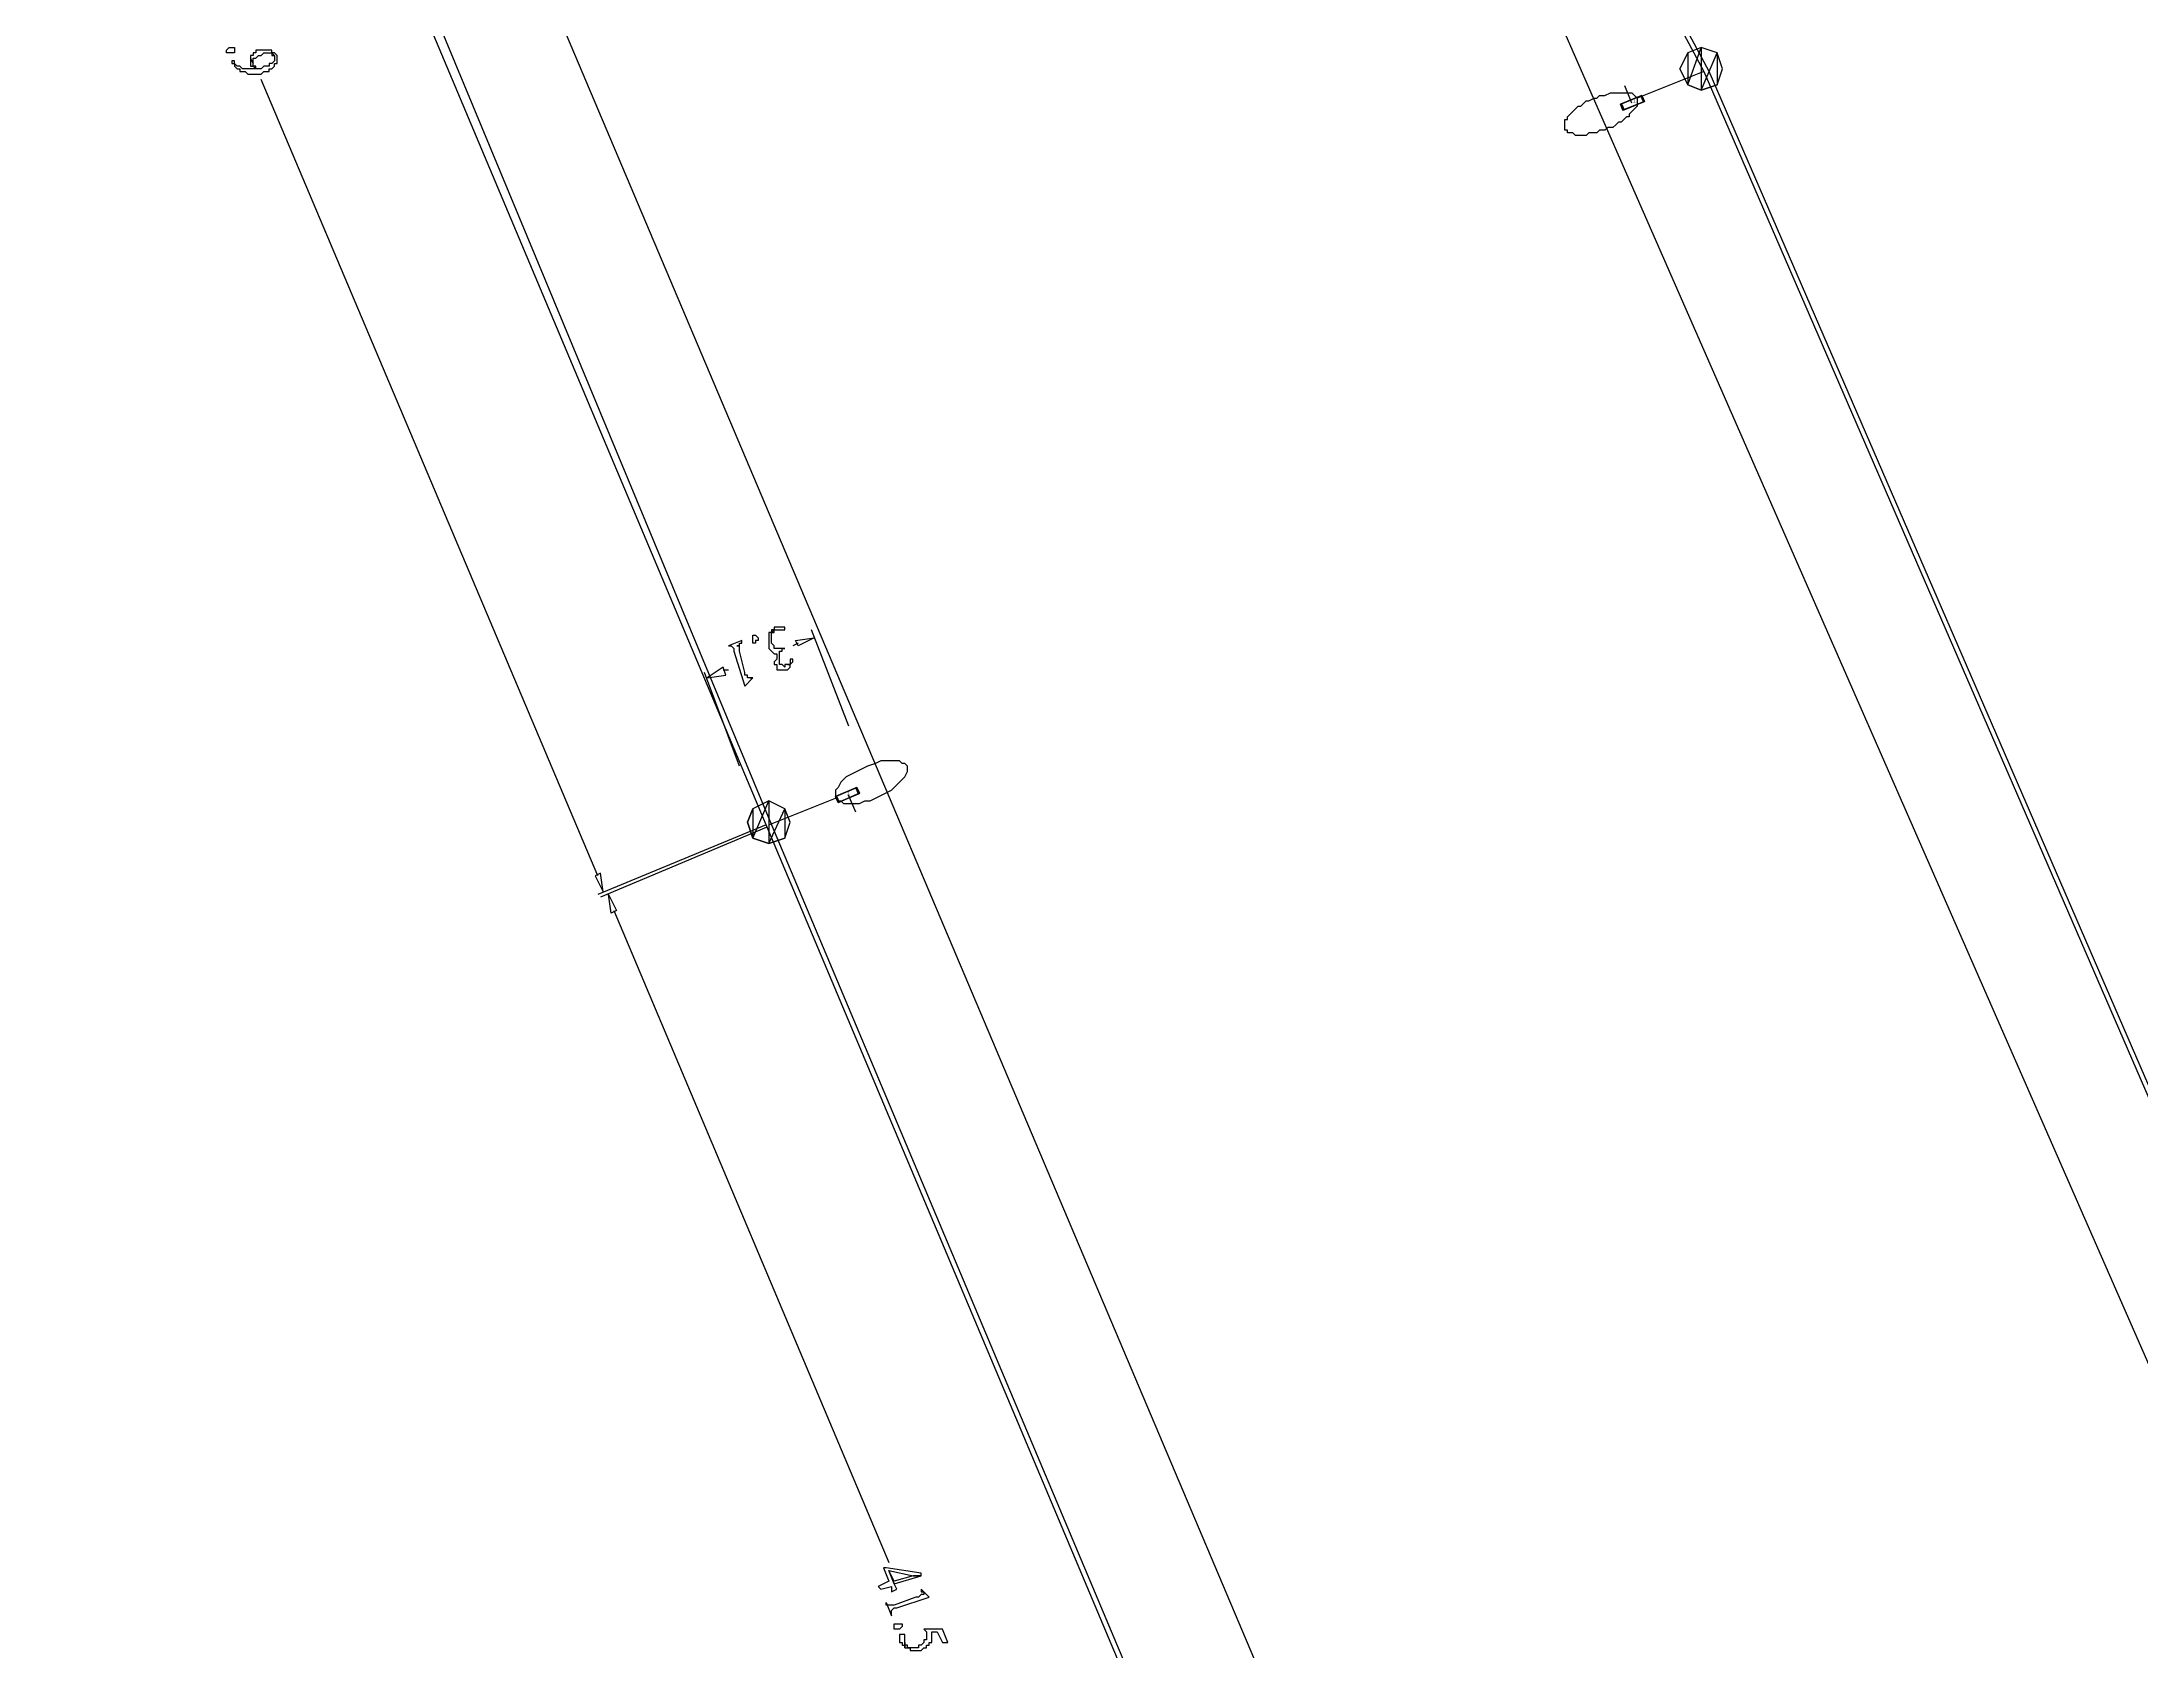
# Model space of a CAD drawing. Extents: x 212106 to 638151, y -1311344 to 1260505.
# Drawn here: x 331889 to 388029, y -1141309 to -1098274 of the extents above; entities that cross this region are included whole.
import ezdxf

# ---------------------------------------------------------------- set-up
doc = ezdxf.new("R2010")
doc.units = 0
doc.header["$MEASUREMENT"] = 0
for name, color, linetype in [('at_Entity', 7, 'Continuous'), ('DLXLUM01', 3, 'Continuous'), ('DLXLUMEX', 2, 'Continuous'), ('DLXSCENE', 7, 'Continuous')]:
    doc.layers.add(name, color=color, linetype=linetype)

# ---------------------------------------------------------------- blocks, each defined once
blk = doc.blocks.new('*U8')
for p, q in [((213, 179), (-332, -44)), ((-332, -44), (213, 179)), ((240, 190), (-305, -33)), ((-305, -33), (240, 190)), ((-268, -202), (277, 22)), ((277, 22), (-268, -202)), ((-240, -190), (305, 33)), ((305, 33), (-240, -190)), ((240, 190), (213, 179)), ((213, 179), (240, 190)), ((277, 22), (213, 179)), ((213, 179), (277, 22)), ((305, 33), (240, 190)), ((240, 190), (305, 33)), ((277, 22), (305, 33)), ((305, 33), (277, 22)), ((-305, -33), (-332, -44)), ((-332, -44), (-305, -33)), ((-332, -44), (-268, -202)), ((-268, -202), (-332, -44)), ((-305, -33), (-240, -190)), ((-240, -190), (-305, -33)), ((-240, -190), (-268, -202)), ((-268, -202), (-240, -190))]:
    blk.add_line(p, q)
at = {"color": 1}
blk.add_line((-28, -11), (-217, 451), dxfattribs=at)
at = {"layer": 'DLXLUMEX', "color": 7}
blk.add_text('1', height=100, dxfattribs=at).set_placement((0, 0))
blk = doc.blocks.new('*U22')
for p, q in [((237, 194), (-304, -38)), ((-304, -38), (237, 194)), ((265, 206), (-277, -26)), ((-277, -26), (265, 206)), ((-237, -194), (304, 38)), ((304, 38), (-237, -194)), ((-210, -183), (332, 50)), ((332, 50), (-210, -183)), ((237, 194), (265, 206)), ((265, 206), (237, 194)), ((304, 38), (237, 194)), ((237, 194), (304, 38)), ((332, 50), (265, 206)), ((265, 206), (332, 50)), ((304, 38), (332, 50)), ((332, 50), (304, 38)), ((-277, -26), (-304, -38)), ((-304, -38), (-277, -26)), ((-304, -38), (-237, -194)), ((-237, -194), (-304, -38)), ((-277, -26), (-210, -183)), ((-210, -183), (-277, -26)), ((-237, -194), (-210, -183)), ((-210, -183), (-237, -194))]:
    blk.add_line(p, q)
at = {"color": 1}
blk.add_line((27, 12), (225, -448), dxfattribs=at)
at = {"layer": 'DLXLUMEX', "color": 7}
blk.add_text('1', height=100, dxfattribs=at).set_placement((0, 0))
blk = doc.blocks.new('*U97')
for p, q in [((18530, -1127655), (-1041, -1091156)), ((-25898, -1101156), (-6541, -1147797)), ((35458, -1166725), (18530, -1127655)), ((-6541, -1147797), (9601, -1186082))]:
    blk.add_line(p, q)

msp = doc.modelspace()

# ---------------------------------------------------------------- linework, layer by layer
at = {"layer": 'at_Entity', "color": 1}
for p, q in [((356745, -1062561), (376316, -1099060)), ((351245, -1119202), (331889, -1073204)), ((376316, -1099060), (393244, -1138130)), ((367388, -1157487), (351245, -1119202))]:
    msp.add_line(p, q, dxfattribs=at)
at = {"layer": 'at_Entity', "color": 0}
for p, q in [((363531, -1077346), (406744, -1175915)), ((342603, -1090274), (383530, -1186914)), ((336817, -1098488), (336889, -1098417)), ((336817, -1098560), (336817, -1098488)), ((336817, -1098488), (336817, -1098488)), ((336817, -1098488), (336817, -1098488)), ((336817, -1098488), (336817, -1098488)), ((336889, -1098560), (336817, -1098560)), ((336889, -1098417), (336889, -1098417)), ((336889, -1098417), (336889, -1098417)), ((336889, -1098417), (336960, -1098417)), ((336960, -1098560), (336889, -1098560)), ((336889, -1098560), (336889, -1098560)), ((336889, -1098560), (336889, -1098560)), ((336960, -1098417), (336960, -1098417)), ((336960, -1098417), (336960, -1098417)), ((336960, -1098417), (337031, -1098417)), ((337031, -1098560), (336960, -1098560)), ((336960, -1098560), (336960, -1098560)), ((336960, -1098560), (336960, -1098560)), ((336960, -1098560), (336960, -1098560)), ((337031, -1098417), (337031, -1098488)), ((337031, -1098488), (337031, -1098488)), ((337031, -1098488), (337031, -1098560)), ((337031, -1098488), (337031, -1098488)), ((337031, -1098488), (337031, -1098488)), ((337031, -1098488), (337031, -1098488)), ((337531, -1098631), (337460, -1098631)), ((337460, -1098631), (337460, -1098631)), ((337460, -1098631), (337460, -1098703)), ((337603, -1098560), (337531, -1098560)), ((337531, -1098560), (337531, -1098560)), ((337531, -1098560), (337531, -1098631)), ((337674, -1098488), (337603, -1098488)), ((337603, -1098488), (337603, -1098560)), ((337603, -1098560), (337603, -1098560)), ((337603, -1098703), (337674, -1098631)), ((337746, -1098488), (337674, -1098488)), ((337674, -1098488), (337674, -1098488)), ((337674, -1098631), (337674, -1098631)), ((337674, -1098631), (337746, -1098631)), ((337817, -1098488), (337746, -1098488)), ((337746, -1098488), (337746, -1098488)), ((337746, -1098631), (337817, -1098560)), ((337746, -1098631), (337746, -1098631)), ((337888, -1098488), (337817, -1098488)), ((337817, -1098488), (337817, -1098488)), ((337817, -1098560), (337817, -1098560)), ((337817, -1098560), (337817, -1098560)), ((337817, -1098560), (337888, -1098560)), ((337960, -1098488), (337888, -1098488)), ((337888, -1098488), (337888, -1098488)), ((337888, -1098560), (337888, -1098560)), ((337888, -1098560), (337960, -1098560)), ((338031, -1098488), (337960, -1098488)), ((337960, -1098488), (337960, -1098488)), ((337960, -1098488), (337960, -1098488)), ((337960, -1098560), (337960, -1098560)), ((337960, -1098560), (338031, -1098560)), ((338031, -1098560), (338031, -1098488)), ((338031, -1098560), (338031, -1098560)), ((338031, -1098560), (338031, -1098631)), ((338103, -1098631), (338031, -1098560)), ((338103, -1098560), (338031, -1098560)), ((338031, -1098560), (338103, -1098631)), ((338031, -1098631), (338103, -1098631)), ((338174, -1098631), (338103, -1098560)), ((338103, -1098560), (338103, -1098560)), ((338103, -1098560), (338103, -1098560)), ((338103, -1098631), (338103, -1098631)), ((338103, -1098631), (338103, -1098631)), ((338103, -1098631), (338103, -1098703)), ((338174, -1098631), (338174, -1098631)), ((338174, -1098703), (338174, -1098631)), ((375887, -1098560), (375673, -1098988)), ((375673, -1098988), (375887, -1098560)), ((375887, -1098560), (375673, -1098988)), ((375887, -1098560), (375673, -1098988)), ((375673, -1098988), (375887, -1098560)), ((375887, -1098560), (375673, -1098988)), ((376244, -1098417), (375887, -1098560)), ((376244, -1098417), (375887, -1098560)), ((375887, -1099417), (376244, -1098417)), ((375887, -1099417), (376244, -1098417)), ((376244, -1098417), (375887, -1098560)), ((376244, -1098417), (375887, -1098560)), ((376244, -1098417), (375887, -1098560)), ((375887, -1099417), (376244, -1098417)), ((375887, -1099417), (376244, -1098417)), ((376244, -1098417), (375887, -1098560)), ((375887, -1098560), (375887, -1099417)), ((375887, -1098560), (375887, -1099417)), ((375887, -1098560), (375887, -1099417)), ((375887, -1098560), (375887, -1099417)), ((376673, -1098560), (376244, -1098417)), ((376673, -1098560), (376244, -1098417)), ((376244, -1098417), (376244, -1099560)), ((376244, -1098417), (376244, -1099560)), ((376673, -1098560), (376244, -1098417)), ((376673, -1098560), (376244, -1098417)), ((376673, -1098560), (376244, -1098417)), ((376244, -1098417), (376244, -1099560)), ((376244, -1098417), (376244, -1099560)), ((376673, -1098560), (376244, -1098417)), ((376244, -1099560), (376673, -1098560)), ((376244, -1099560), (376673, -1098560)), ((376244, -1099560), (376673, -1098560)), ((376244, -1099560), (376673, -1098560)), ((376816, -1098988), (376673, -1098560)), ((376816, -1098988), (376673, -1098560)), ((376673, -1098560), (376673, -1099417)), ((376673, -1098560), (376673, -1099417)), ((376816, -1098988), (376673, -1098560)), ((376816, -1098988), (376673, -1098560)), ((376816, -1098988), (376673, -1098560)), ((376673, -1098560), (376673, -1099417)), ((376673, -1098560), (376673, -1099417)), ((376816, -1098988), (376673, -1098560)), ((337031, -1098774), (336960, -1098774)), ((336960, -1098774), (336960, -1098774)), ((336960, -1098774), (336960, -1098774)), ((336960, -1098774), (336960, -1098774)), ((336960, -1098774), (336960, -1098774)), ((336960, -1098774), (336960, -1098846)), ((336960, -1098846), (336960, -1098846)), ((336960, -1098846), (337031, -1098846)), ((337031, -1098846), (337031, -1098774)), ((337103, -1098917), (337031, -1098846)), ((337031, -1098846), (337031, -1098846)), ((337031, -1098846), (337031, -1098846)), ((337031, -1098846), (337031, -1098917)), ((337031, -1098917), (337031, -1098917)), ((337031, -1098917), (337031, -1098917)), ((337031, -1098917), (337103, -1098988)), ((337174, -1098917), (337103, -1098917)), ((337103, -1098917), (337103, -1098917)), ((337103, -1098917), (337103, -1098917)), ((337103, -1098917), (337103, -1098917)), ((337103, -1098988), (337103, -1098988)), ((337103, -1098988), (337103, -1098988)), ((337103, -1098988), (337174, -1098988)), ((337246, -1098988), (337174, -1098917)), ((337174, -1098917), (337174, -1098917)), ((337174, -1098988), (337174, -1098988)), ((337174, -1098988), (337174, -1099060)), ((337174, -1099060), (337246, -1099060)), ((337317, -1098988), (337246, -1098988)), ((337246, -1098988), (337246, -1098988)), ((337246, -1099060), (337246, -1099060)), ((337246, -1099060), (337317, -1099060)), ((337389, -1098988), (337317, -1098988)), ((337317, -1098988), (337317, -1098988)), ((337317, -1098988), (337317, -1098988)), ((337317, -1099060), (337317, -1099060)), ((337317, -1099060), (337317, -1099060)), ((337317, -1099060), (337389, -1099131)), ((337460, -1098988), (337389, -1098988)), ((337389, -1098988), (337389, -1098988)), ((337389, -1099131), (337389, -1099131)), ((337389, -1099131), (337460, -1099131)), ((337531, -1098846), (337460, -1098703)), ((337460, -1098703), (337460, -1098703)), ((337460, -1098703), (337460, -1098703)), ((337460, -1098703), (337460, -1098774)), ((337460, -1098703), (337531, -1098846)), ((337460, -1098774), (337460, -1098774)), ((337460, -1098774), (337460, -1098774)), ((337460, -1098774), (337460, -1098846)), ((337460, -1098846), (337460, -1098846)), ((337460, -1098846), (337460, -1098846)), ((337460, -1098846), (337460, -1098917)), ((337460, -1098917), (337460, -1098917)), ((337460, -1098917), (337531, -1098917)), ((337531, -1098988), (337460, -1098988)), ((337460, -1098988), (337460, -1098988)), ((337460, -1099131), (337460, -1099131)), ((337460, -1099131), (337531, -1099131)), ((337531, -1098774), (337531, -1098703)), ((337531, -1098703), (337603, -1098703)), ((337531, -1098846), (337531, -1098774)), ((337531, -1098774), (337531, -1098774)), ((337531, -1098917), (337531, -1098846)), ((337531, -1098846), (337531, -1098846)), ((337531, -1098846), (337531, -1098846)), ((337531, -1098917), (337531, -1098917)), ((337531, -1098917), (337603, -1098988)), ((337603, -1098988), (337531, -1098917)), ((337603, -1098917), (337531, -1098917)), ((337531, -1098917), (337603, -1098988)), ((337603, -1098988), (337531, -1098988)), ((337531, -1098988), (337531, -1098988)), ((337531, -1099131), (337531, -1099131)), ((337531, -1099131), (337603, -1099131)), ((337603, -1098703), (337603, -1098703)), ((337603, -1098703), (337603, -1098703)), ((337603, -1098703), (337603, -1098703)), ((337603, -1098988), (337603, -1098917)), ((337603, -1098917), (337603, -1098917)), ((337603, -1098988), (337603, -1098988)), ((337674, -1098988), (337603, -1098988)), ((337603, -1098988), (337603, -1098988)), ((337603, -1099131), (337603, -1099131)), ((337603, -1099131), (337674, -1099131)), ((337746, -1098988), (337674, -1098988)), ((337674, -1098988), (337674, -1098988)), ((337674, -1098988), (337674, -1098988)), ((337674, -1099131), (337674, -1099131)), ((337674, -1099131), (337674, -1099131)), ((337674, -1099131), (337746, -1099131)), ((337817, -1098917), (337746, -1098988)), ((337746, -1098988), (337746, -1098988)), ((337746, -1099131), (337817, -1099060)), ((337746, -1099131), (337746, -1099131)), ((337888, -1098917), (337817, -1098917)), ((337817, -1098917), (337817, -1098917)), ((337817, -1098917), (337817, -1098917)), ((337817, -1099060), (337817, -1099060)), ((337817, -1099060), (337888, -1099060)), ((337960, -1098917), (337888, -1098917)), ((337888, -1098917), (337888, -1098917)), ((337888, -1098917), (337888, -1098917)), ((337888, -1099060), (337888, -1099060)), ((337888, -1099060), (337888, -1099060)), ((337888, -1099060), (337960, -1099060)), ((338031, -1098846), (337960, -1098846)), ((337960, -1098846), (337960, -1098846)), ((337960, -1098846), (337960, -1098917)), ((337960, -1099060), (337960, -1098988)), ((337960, -1098988), (338031, -1098988)), ((338103, -1098774), (338031, -1098846)), ((338031, -1098846), (338031, -1098846)), ((338031, -1098988), (338103, -1098917)), ((338031, -1098988), (338031, -1098988)), ((338031, -1098988), (338031, -1098988)), ((338103, -1098703), (338103, -1098703)), ((338103, -1098703), (338103, -1098703)), ((338103, -1098703), (338103, -1098774)), ((338103, -1098774), (338103, -1098774)), ((338103, -1098774), (338103, -1098774)), ((338103, -1098917), (338103, -1098846)), ((338103, -1098846), (338174, -1098846)), ((338103, -1098917), (338103, -1098917)), ((338103, -1098917), (338103, -1098917)), ((338174, -1098774), (338174, -1098703)), ((338174, -1098703), (338174, -1098703)), ((338174, -1098703), (338174, -1098703)), ((338174, -1098846), (338174, -1098774)), ((338174, -1098774), (338174, -1098774)), ((338174, -1098846), (338174, -1098846)), ((338174, -1098846), (338174, -1098846)), ((376316, -1099060), (374530, -1099774)), ((375673, -1098988), (375887, -1099417)), ((375887, -1099417), (375673, -1098988)), ((375673, -1098988), (375887, -1099417)), ((375673, -1098988), (375887, -1099417)), ((375887, -1099417), (375673, -1098988)), ((375673, -1098988), (375887, -1099417)), ((376673, -1099417), (376816, -1098988)), ((376673, -1099417), (376816, -1098988)), ((376673, -1099417), (376816, -1098988)), ((376673, -1099417), (376816, -1098988)), ((376673, -1099417), (376816, -1098988)), ((376673, -1099417), (376816, -1098988)), ((346745, -1120559), (337746, -1099274)), ((373245, -1099846), (373387, -1099774)), ((373387, -1099774), (373459, -1099774)), ((373459, -1099774), (373530, -1099703)), ((373530, -1099703), (373602, -1099703)), ((373602, -1099703), (373673, -1099703)), ((373673, -1099703), (373816, -1099631)), ((373816, -1099631), (373887, -1099631)), ((373887, -1099631), (373959, -1099631)), ((373959, -1099631), (374030, -1099631)), ((374030, -1099631), (374102, -1099631)), ((374102, -1099631), (374173, -1099631)), ((374173, -1099631), (374245, -1099631)), ((374245, -1099631), (374316, -1099631)), ((374316, -1099631), (374387, -1099631)), ((374387, -1099631), (374459, -1099703)), ((374459, -1099703), (374530, -1099774)), ((374530, -1099774), (374530, -1099846)), ((375887, -1099417), (376244, -1099560)), ((376244, -1099560), (375887, -1099417)), ((375887, -1099417), (376244, -1099560)), ((375887, -1099417), (376244, -1099560)), ((376244, -1099560), (375887, -1099417)), ((375887, -1099417), (376244, -1099560)), ((376244, -1099560), (376673, -1099417)), ((376673, -1099417), (376244, -1099560)), ((376244, -1099560), (376673, -1099417)), ((376244, -1099560), (376673, -1099417)), ((376673, -1099417), (376244, -1099560)), ((376244, -1099560), (376673, -1099417)), ((376244, -1099560), (376244, -1099560)), ((376244, -1099560), (376244, -1099560)), ((376244, -1099560), (376244, -1099560)), ((372602, -1100560), (372602, -1100346)), ((372602, -1100346), (372673, -1100346)), ((372673, -1100274), (372745, -1100203)), ((372673, -1100346), (372673, -1100274)), ((372745, -1100203), (372816, -1100131)), ((372816, -1100131), (372887, -1100060)), ((372887, -1100060), (372959, -1099988)), ((372959, -1099988), (373030, -1099988)), ((373030, -1099988), (373102, -1099917)), ((373102, -1099917), (373173, -1099846)), ((373173, -1099846), (373245, -1099846)), ((374173, -1100346), (374102, -1100417)), ((374245, -1100274), (374173, -1100346)), ((374316, -1100274), (374245, -1100274)), ((374387, -1100131), (374316, -1100203)), ((374316, -1100203), (374316, -1100274)), ((374459, -1100060), (374387, -1100131)), ((374530, -1099988), (374459, -1100060)), ((374530, -1099846), (374530, -1099917)), ((374530, -1099917), (374530, -1099988)), ((372602, -1100631), (372602, -1100560)), ((372602, -1100560), (372602, -1100560)), ((372673, -1100631), (372602, -1100631)), ((372673, -1100703), (372673, -1100631)), ((372745, -1100703), (372673, -1100703)), ((372816, -1100703), (372745, -1100703)), ((372887, -1100774), (372816, -1100703)), ((372959, -1100774), (372887, -1100774)), ((373030, -1100774), (372959, -1100774)), ((373102, -1100774), (373030, -1100774)), ((373173, -1100774), (373102, -1100774)), ((373245, -1100703), (373173, -1100774)), ((373316, -1100703), (373245, -1100703)), ((373459, -1100703), (373316, -1100703)), ((373530, -1100631), (373459, -1100703)), ((373602, -1100631), (373530, -1100631)), ((373673, -1100631), (373602, -1100631)), ((373745, -1100560), (373673, -1100631)), ((373887, -1100560), (373745, -1100560)), ((373959, -1100488), (373887, -1100560)), ((374030, -1100417), (373959, -1100488)), ((374102, -1100417), (374030, -1100417)), ((350602, -1114274), (350245, -1114417)), ((350531, -1114417), (350531, -1114345)), ((350531, -1114345), (350531, -1114345)), ((350531, -1114345), (350531, -1114345)), ((350531, -1114345), (350531, -1114345)), ((350531, -1114345), (350602, -1114345)), ((350602, -1114345), (350602, -1114274)), ((350888, -1114202), (350888, -1114131)), ((350888, -1114131), (350888, -1114131)), ((350888, -1114131), (350888, -1114131)), ((350888, -1114131), (350960, -1114131)), ((350888, -1114274), (350888, -1114202)), ((350888, -1114202), (350888, -1114202)), ((350888, -1114202), (350888, -1114202)), ((350888, -1114345), (350888, -1114274)), ((350888, -1114274), (350888, -1114274)), ((350888, -1114274), (350888, -1114274)), ((350960, -1114345), (350888, -1114345)), ((350888, -1114345), (350888, -1114345)), ((350960, -1114131), (350960, -1114131)), ((350960, -1114131), (350960, -1114131)), ((350960, -1114131), (351031, -1114202)), ((351031, -1114274), (350960, -1114274)), ((350960, -1114274), (350960, -1114345)), ((350960, -1114345), (350960, -1114345)), ((350960, -1114345), (350960, -1114345)), ((350960, -1114345), (350960, -1114345)), ((351031, -1114202), (351031, -1114202)), ((351031, -1114202), (351031, -1114202)), ((351031, -1114202), (351031, -1114202)), ((351031, -1114202), (351031, -1114274)), ((351031, -1114274), (351031, -1114274)), ((351388, -1114059), (351317, -1114059)), ((351317, -1114059), (351317, -1114059)), ((351317, -1114059), (351317, -1114131)), ((351317, -1114131), (351317, -1114131)), ((351317, -1114131), (351317, -1114131)), ((351317, -1114131), (351317, -1114202)), ((351317, -1114202), (351317, -1114202)), ((351317, -1114202), (351317, -1114274)), ((351317, -1114274), (351317, -1114274)), ((351317, -1114274), (351317, -1114345)), ((351317, -1114345), (351317, -1114345)), ((351317, -1114345), (351317, -1114417)), ((351460, -1113988), (351388, -1113988)), ((351388, -1113988), (351388, -1113988)), ((351388, -1113988), (351388, -1114059)), ((351388, -1114059), (351460, -1113988)), ((351460, -1113988), (351388, -1114059)), ((351388, -1114131), (351388, -1114059)), ((351388, -1114059), (351388, -1114059)), ((351388, -1114059), (351460, -1114059)), ((351388, -1114202), (351388, -1114131)), ((351388, -1114131), (351388, -1114131)), ((351388, -1114131), (351388, -1114131)), ((351388, -1114274), (351388, -1114202)), ((351388, -1114202), (351388, -1114202)), ((351388, -1114345), (351388, -1114274)), ((351388, -1114274), (351388, -1114274)), ((351388, -1114274), (351388, -1114274)), ((351460, -1114417), (351388, -1114345)), ((351388, -1114345), (351388, -1114345)), ((351388, -1114345), (351388, -1114345)), ((351531, -1113917), (351460, -1113917)), ((351460, -1113917), (351460, -1113988)), ((351460, -1113988), (351460, -1113988)), ((351460, -1113988), (351531, -1113988)), ((351460, -1114059), (351460, -1113988)), ((351460, -1113988), (351460, -1113988)), ((351602, -1113917), (351531, -1113917)), ((351531, -1113917), (351531, -1113917)), ((351531, -1113917), (351531, -1113917)), ((351531, -1113988), (351531, -1113988)), ((351531, -1113988), (351531, -1113988)), ((351531, -1113988), (351531, -1113988)), ((351531, -1113988), (351602, -1113988)), ((351674, -1113917), (351602, -1113917)), ((351602, -1113917), (351602, -1113917)), ((351602, -1113988), (351602, -1113988)), ((351602, -1113988), (351674, -1113988)), ((351745, -1113917), (351674, -1113917)), ((351674, -1113917), (351674, -1113917)), ((351674, -1113917), (351674, -1113917)), ((351674, -1113988), (351745, -1113988)), ((351674, -1113988), (351674, -1113988)), ((351674, -1113988), (351674, -1113988)), ((351674, -1113988), (351674, -1113988)), ((351745, -1113988), (351745, -1113917)), ((351745, -1113917), (351745, -1113917)), ((351745, -1113917), (351745, -1113917)), ((351745, -1113988), (351745, -1113988)), ((351745, -1113988), (351745, -1113988)), ((352102, -1114345), (351959, -1114417)), ((352031, -1114274), (352531, -1114202)), ((352102, -1114417), (352031, -1114274)), ((352531, -1114202), (352102, -1114417)), ((353459, -1116559), (352459, -1113988)), ((350245, -1114417), (350245, -1114417)), ((350245, -1114417), (350245, -1114417)), ((350245, -1114417), (350317, -1114417)), ((350317, -1114417), (350317, -1114417)), ((350317, -1114417), (350317, -1114417)), ((350317, -1114417), (350317, -1114417)), ((350317, -1114417), (350388, -1114488)), ((350388, -1114488), (350388, -1114488)), ((350388, -1114488), (350388, -1114488)), ((350388, -1114488), (350388, -1114488)), ((350388, -1114488), (350388, -1114559)), ((350388, -1114559), (350674, -1115488)), ((350531, -1114417), (350460, -1114417)), ((350460, -1114417), (350531, -1114417)), ((350531, -1114488), (350531, -1114417)), ((350531, -1114559), (350531, -1114488)), ((350531, -1114488), (350531, -1114488)), ((350674, -1115131), (350531, -1114559)), ((351317, -1114417), (351317, -1114417)), ((351317, -1114417), (351317, -1114417)), ((351317, -1114417), (351317, -1114488)), ((351317, -1114488), (351317, -1114488)), ((351317, -1114488), (351388, -1114559)), ((351388, -1114559), (351388, -1114559)), ((351388, -1114559), (351388, -1114559)), ((351388, -1114559), (351388, -1114559)), ((351388, -1114559), (351460, -1114631)), ((351460, -1114488), (351460, -1114417)), ((351460, -1114417), (351460, -1114417)), ((351460, -1114417), (351460, -1114417)), ((351531, -1114488), (351460, -1114488)), ((351460, -1114631), (351460, -1114631)), ((351460, -1114631), (351460, -1114631)), ((351460, -1114631), (351531, -1114631)), ((351531, -1114774), (351460, -1114845)), ((351460, -1114845), (351460, -1114845)), ((351460, -1114845), (351460, -1114845)), ((351460, -1114845), (351460, -1114917)), ((351460, -1114917), (351531, -1114917)), ((351602, -1114488), (351531, -1114488)), ((351531, -1114488), (351531, -1114488)), ((351531, -1114631), (351531, -1114631)), ((351531, -1114631), (351531, -1114631)), ((351531, -1114631), (351531, -1114702)), ((351531, -1114702), (351531, -1114702)), ((351531, -1114702), (351531, -1114774)), ((351531, -1114774), (351531, -1114774)), ((351531, -1114917), (351531, -1114917)), ((351531, -1114917), (351531, -1114988)), ((351674, -1114488), (351602, -1114488)), ((351602, -1114488), (351602, -1114488)), ((351602, -1114488), (351602, -1114488)), ((351602, -1114631), (351602, -1114559)), ((351602, -1114559), (351602, -1114559)), ((351602, -1114559), (351674, -1114559)), ((351602, -1114702), (351602, -1114631)), ((351602, -1114631), (351602, -1114631)), ((351602, -1114631), (351602, -1114631)), ((351602, -1114774), (351602, -1114702)), ((351602, -1114702), (351602, -1114702)), ((351602, -1114702), (351602, -1114702)), ((351602, -1114845), (351602, -1114774)), ((351602, -1114774), (351602, -1114774)), ((351602, -1114917), (351602, -1114845)), ((351602, -1114845), (351602, -1114845)), ((351674, -1114917), (351602, -1114917)), ((351602, -1114917), (351602, -1114917)), ((351674, -1114559), (351674, -1114488)), ((351674, -1114488), (351674, -1114488)), ((351674, -1114488), (351745, -1114488)), ((351745, -1114488), (351674, -1114488)), ((351674, -1114488), (351674, -1114488)), ((351674, -1114488), (351674, -1114488)), ((351745, -1114988), (351674, -1114917)), ((351674, -1114917), (351674, -1114917)), ((351674, -1114917), (351674, -1114917)), ((351745, -1114488), (351745, -1114488)), ((351817, -1114917), (351745, -1114917)), ((351745, -1114917), (351745, -1114988)), ((351888, -1114917), (351817, -1114917)), ((351817, -1114917), (351817, -1114917)), ((351817, -1114917), (351817, -1114917)), ((351817, -1114917), (351817, -1114917)), ((351817, -1114917), (351888, -1114917)), ((351888, -1114917), (351817, -1114917)), ((351959, -1114774), (351888, -1114774)), ((351888, -1114774), (351888, -1114774)), ((351888, -1114774), (351888, -1114774)), ((351888, -1114774), (351888, -1114845)), ((351888, -1114917), (351959, -1114845)), ((351888, -1114845), (351888, -1114845)), ((351888, -1114845), (351888, -1114917)), ((351888, -1114988), (351888, -1114917)), ((351888, -1114917), (351888, -1114917)), ((351959, -1114845), (351959, -1114774)), ((351959, -1114774), (351959, -1114774)), ((351959, -1114845), (351959, -1114845)), ((350531, -1117631), (349602, -1115131)), ((350102, -1114988), (349674, -1115274)), ((349674, -1115274), (350174, -1115202)), ((350174, -1115202), (350102, -1114988)), ((350102, -1115059), (350245, -1115059)), ((350674, -1115202), (350674, -1115131)), ((350674, -1115131), (350674, -1115131)), ((350745, -1115202), (350674, -1115202)), ((350674, -1115488), (350888, -1115274)), ((350745, -1115274), (350745, -1115202)), ((350817, -1115274), (350745, -1115274)), ((350745, -1115274), (350745, -1115274)), ((350745, -1115274), (350745, -1115274)), ((350745, -1115274), (350745, -1115274)), ((350888, -1115274), (350817, -1115274)), ((350817, -1115274), (350817, -1115274)), ((350817, -1115274), (350817, -1115274)), ((350817, -1115274), (350817, -1115274)), ((350817, -1115274), (350888, -1115274)), ((350888, -1115274), (350817, -1115274)), ((350817, -1115274), (350817, -1115274)), ((351531, -1114988), (351531, -1114988)), ((351531, -1114988), (351531, -1115059)), ((351531, -1115059), (351602, -1115059)), ((351602, -1115059), (351602, -1115059)), ((351602, -1115059), (351602, -1115059)), ((351602, -1115059), (351602, -1115059)), ((351602, -1115059), (351674, -1115059)), ((351674, -1115059), (351674, -1115059)), ((351674, -1115059), (351674, -1115059)), ((351674, -1115059), (351745, -1115059)), ((351745, -1114988), (351745, -1114988)), ((351745, -1115059), (351817, -1115059)), ((351745, -1115059), (351745, -1115059)), ((351817, -1115059), (351888, -1114988)), ((351817, -1115059), (351817, -1115059)), ((351817, -1115059), (351817, -1115059)), ((351888, -1114988), (351888, -1114988)), ((351888, -1114988), (351888, -1114988)), ((353817, -1117702), (353674, -1117774)), ((353959, -1117631), (353817, -1117702)), ((354174, -1117559), (353959, -1117631)), ((354317, -1117488), (354174, -1117559)), ((354459, -1117488), (354317, -1117488)), ((354602, -1117488), (354459, -1117488)), ((354745, -1117488), (354602, -1117488)), ((354817, -1117488), (354745, -1117488)), ((354888, -1117559), (354817, -1117488)), ((354959, -1117559), (354888, -1117559)), ((355031, -1117631), (354959, -1117559)), ((355031, -1117702), (355031, -1117631)), ((355031, -1117631), (355031, -1117631)), ((355031, -1117774), (355031, -1117702)), ((353174, -1118202), (353102, -1118274)), ((353102, -1118274), (353102, -1118345)), ((353245, -1118059), (353174, -1118202)), ((353317, -1117988), (353245, -1118059)), ((353388, -1117916), (353317, -1117988)), ((353531, -1117845), (353388, -1117916)), ((353674, -1117774), (353531, -1117845)), ((354459, -1118345), (354602, -1118274)), ((354602, -1118274), (354745, -1118131)), ((354745, -1118131), (354817, -1118059)), ((354817, -1118059), (354888, -1117988)), ((354888, -1117988), (354959, -1117916)), ((354959, -1117916), (355031, -1117774)), ((350888, -1118774), (350745, -1119131)), ((350745, -1119131), (350888, -1118774)), ((350888, -1118774), (350745, -1119131)), ((350888, -1118774), (350745, -1119131)), ((350745, -1119131), (350888, -1118774)), ((350888, -1118774), (350745, -1119131)), ((351317, -1118559), (350888, -1118774)), ((351317, -1118559), (350888, -1118774)), ((350888, -1119559), (351317, -1118559)), ((350888, -1119559), (351317, -1118559)), ((351317, -1118559), (350888, -1118774)), ((351317, -1118559), (350888, -1118774)), ((351317, -1118559), (350888, -1118774)), ((350888, -1119559), (351317, -1118559)), ((350888, -1119559), (351317, -1118559)), ((351317, -1118559), (350888, -1118774)), ((350888, -1118774), (350888, -1119559)), ((350888, -1118774), (350888, -1119559)), ((350888, -1118774), (350888, -1119559)), ((350888, -1118774), (350888, -1119559)), ((351317, -1119202), (353102, -1118488)), ((351745, -1118774), (351317, -1118559)), ((351745, -1118774), (351317, -1118559)), ((351317, -1118559), (351317, -1119702)), ((351317, -1118559), (351317, -1119702)), ((351745, -1118774), (351317, -1118559)), ((351745, -1118774), (351317, -1118559)), ((351745, -1118774), (351317, -1118559)), ((351317, -1118559), (351317, -1119702)), ((351317, -1118559), (351317, -1119702)), ((351745, -1118774), (351317, -1118559)), ((351317, -1119702), (351745, -1118774)), ((351317, -1119702), (351745, -1118774)), ((351317, -1119702), (351745, -1118774)), ((351317, -1119702), (351745, -1118774)), ((351888, -1119131), (351745, -1118774)), ((351888, -1119131), (351745, -1118774)), ((351745, -1118774), (351745, -1119559)), ((351745, -1118774), (351745, -1119559)), ((351888, -1119131), (351745, -1118774)), ((351888, -1119131), (351745, -1118774)), ((351888, -1119131), (351745, -1118774)), ((351745, -1118774), (351745, -1119559)), ((351745, -1118774), (351745, -1119559)), ((351888, -1119131), (351745, -1118774)), ((353102, -1118345), (353102, -1118416)), ((353102, -1118416), (353102, -1118488)), ((353102, -1118488), (353174, -1118559)), ((353174, -1118559), (353245, -1118559)), ((353245, -1118559), (353317, -1118631)), ((353317, -1118631), (353459, -1118631)), ((353459, -1118631), (353602, -1118631)), ((353602, -1118631), (353745, -1118631)), ((353745, -1118631), (353888, -1118559)), ((353888, -1118559), (354031, -1118559)), ((354031, -1118559), (354174, -1118488)), ((354174, -1118488), (354317, -1118416)), ((354317, -1118416), (354459, -1118345)), ((351245, -1119202), (346745, -1121059)), ((351245, -1119274), (346817, -1121131)), ((350745, -1119131), (350888, -1119559)), ((350888, -1119559), (350745, -1119131)), ((350745, -1119131), (350888, -1119559)), ((350745, -1119131), (350888, -1119559)), ((350888, -1119559), (350745, -1119131)), ((350745, -1119131), (350888, -1119559)), ((351745, -1119559), (351888, -1119131)), ((351745, -1119559), (351888, -1119131)), ((351745, -1119559), (351888, -1119131)), ((351745, -1119559), (351888, -1119131)), ((351745, -1119559), (351888, -1119131)), ((351745, -1119559), (351888, -1119131)), ((350888, -1119559), (351317, -1119702)), ((351317, -1119702), (350888, -1119559)), ((350888, -1119559), (351317, -1119702)), ((350888, -1119559), (351317, -1119702)), ((351317, -1119702), (350888, -1119559)), ((350888, -1119559), (351317, -1119702)), ((351317, -1119702), (351745, -1119559)), ((351745, -1119559), (351317, -1119702)), ((351317, -1119702), (351745, -1119559)), ((351317, -1119702), (351745, -1119559)), ((351745, -1119559), (351317, -1119702)), ((351317, -1119702), (351745, -1119559)), ((351317, -1119702), (351317, -1119702)), ((351317, -1119702), (351317, -1119702)), ((351317, -1119702), (351317, -1119702)), ((346817, -1120488), (346674, -1120559)), ((346674, -1120559), (346888, -1120988)), ((346888, -1120988), (346817, -1120488)), ((347102, -1121559), (347031, -1121059)), ((347031, -1121059), (347245, -1121488)), ((347245, -1121488), (347102, -1121559)), ((347174, -1121488), (354531, -1138916)), ((354459, -1139059), (354388, -1139059)), ((354388, -1139059), (354531, -1139416)), ((355388, -1139201), (354459, -1139059)), ((354531, -1139416), (354245, -1139559)), ((354245, -1139559), (354317, -1139630)), ((354317, -1139630), (354602, -1139559)), ((354674, -1139487), (354531, -1139130)), ((354531, -1139130), (355174, -1139273)), ((354674, -1139416), (354531, -1139130)), ((354531, -1139130), (354674, -1139487)), ((354602, -1139559), (354602, -1139701)), ((354602, -1139701), (354745, -1139630)), ((355174, -1139273), (354674, -1139416)), ((354674, -1139487), (355388, -1139273)), ((354745, -1139630), (354674, -1139487)), ((355174, -1139273), (355388, -1139273)), ((355388, -1139273), (355174, -1139273)), ((355388, -1139273), (355388, -1139201)), ((355388, -1139630), (355388, -1139701)), ((355459, -1139701), (355388, -1139630)), ((355602, -1139844), (355388, -1139630)), ((355388, -1139630), (355459, -1139701)), ((354459, -1140059), (354459, -1139987)), ((354459, -1139987), (354459, -1139987)), ((354459, -1139987), (354459, -1139987)), ((354459, -1139987), (354602, -1140344)), ((354531, -1140059), (354459, -1140059)), ((354602, -1140059), (354531, -1140059)), ((354531, -1140059), (354531, -1140059)), ((354531, -1140059), (354531, -1140059)), ((354531, -1140059), (354531, -1140059)), ((354674, -1140059), (354602, -1140059)), ((354602, -1140059), (354602, -1140059)), ((354602, -1140201), (354674, -1140130)), ((354602, -1140273), (354602, -1140201)), ((354602, -1140201), (354602, -1140201)), ((354602, -1140201), (354602, -1140201)), ((354602, -1140201), (354602, -1140201)), ((354602, -1140201), (354602, -1140201)), ((354602, -1140201), (354602, -1140201)), ((355245, -1139844), (354674, -1140059)), ((354674, -1140059), (354674, -1140059)), ((354674, -1140130), (354745, -1140130)), ((354745, -1140130), (355602, -1139844)), ((355317, -1139844), (355245, -1139844)), ((355388, -1139773), (355317, -1139844)), ((355317, -1139844), (355317, -1139844)), ((355388, -1139701), (355459, -1139701)), ((355459, -1139773), (355388, -1139773)), ((355388, -1139773), (355388, -1139773)), ((355388, -1139773), (355388, -1139773)), ((355388, -1139773), (355388, -1139773)), ((355459, -1139701), (355459, -1139701)), ((355459, -1139701), (355459, -1139773)), ((354602, -1140344), (354602, -1140273)), ((354602, -1140273), (354602, -1140273)), ((354602, -1140273), (354602, -1140273)), ((354674, -1140630), (354674, -1140559)), ((354674, -1140559), (354674, -1140559)), ((354674, -1140559), (354745, -1140559)), ((354674, -1140701), (354674, -1140630)), ((354674, -1140630), (354674, -1140630)), ((354674, -1140630), (354674, -1140630)), ((354745, -1140701), (354674, -1140701)), ((354745, -1140559), (354745, -1140559)), ((354745, -1140559), (354745, -1140559)), ((354745, -1140559), (354745, -1140559)), ((354745, -1140559), (354817, -1140559)), ((354817, -1140701), (354745, -1140701)), ((354745, -1140701), (354745, -1140701)), ((354745, -1140701), (354745, -1140701)), ((354817, -1140559), (354817, -1140559)), ((354817, -1140559), (354817, -1140559)), ((354817, -1140559), (354888, -1140559)), ((354888, -1140630), (354817, -1140701)), ((354817, -1140701), (354817, -1140701)), ((354817, -1140701), (354817, -1140701)), ((354888, -1140559), (354888, -1140630)), ((354888, -1140559), (354888, -1140559)), ((354888, -1140559), (354888, -1140559)), ((354888, -1140559), (354888, -1140559)), ((355959, -1140701), (355459, -1140701)), ((355459, -1140701), (355459, -1140701)), ((355459, -1140701), (355459, -1140701)), ((355459, -1140701), (355531, -1140773)), ((355531, -1140773), (355531, -1140773)), ((355531, -1140773), (355531, -1140844)), ((355674, -1140844), (355674, -1140773)), ((355674, -1140773), (355674, -1140773)), ((355674, -1140773), (355817, -1140773)), ((355817, -1140773), (355959, -1141059)), ((356102, -1141059), (355959, -1140701)), ((354888, -1140844), (354817, -1140844)), ((354817, -1140844), (354817, -1140916)), ((354817, -1140916), (354817, -1140916)), ((354817, -1140916), (354817, -1140916)), ((354817, -1140916), (354817, -1140987)), ((354817, -1140987), (354817, -1140987)), ((354817, -1140987), (354817, -1141059)), ((354817, -1141059), (354888, -1141059)), ((354959, -1140844), (354888, -1140844)), ((354888, -1140844), (354888, -1140844)), ((354888, -1141059), (354888, -1141059)), ((354888, -1141059), (354888, -1141130)), ((354888, -1141130), (354888, -1141130)), ((354888, -1141130), (354959, -1141130)), ((354959, -1140844), (354959, -1140844)), ((354959, -1140844), (354959, -1140844)), ((354959, -1140916), (354959, -1140844)), ((354959, -1140987), (354959, -1140916)), ((354959, -1140916), (354959, -1140916)), ((354959, -1140916), (354959, -1140916)), ((354959, -1141059), (354959, -1140987)), ((354959, -1140987), (354959, -1140987)), ((354959, -1140987), (354959, -1140987)), ((354959, -1141201), (354959, -1141059)), ((354959, -1141059), (354959, -1141059)), ((354959, -1141059), (354959, -1141059)), ((354959, -1141130), (354959, -1141059)), ((354959, -1141059), (354959, -1141201)), ((354959, -1141130), (354959, -1141130)), ((354959, -1141130), (354959, -1141201)), ((355031, -1141130), (354959, -1141130)), ((354959, -1141130), (354959, -1141130)), ((354959, -1141201), (354959, -1141201)), ((354959, -1141201), (355031, -1141201)), ((355031, -1141201), (355031, -1141130)), ((355031, -1141130), (355031, -1141130)), ((355102, -1141201), (355031, -1141201)), ((355031, -1141201), (355031, -1141201)), ((355031, -1141201), (355102, -1141201)), ((355174, -1141201), (355102, -1141201)), ((355102, -1141201), (355102, -1141201)), ((355102, -1141201), (355102, -1141273)), ((355102, -1141273), (355102, -1141273)), ((355102, -1141273), (355174, -1141273)), ((355245, -1141201), (355174, -1141201)), ((355174, -1141201), (355174, -1141201)), ((355174, -1141273), (355174, -1141273)), ((355174, -1141273), (355245, -1141273)), ((355317, -1141201), (355245, -1141201)), ((355245, -1141201), (355245, -1141201)), ((355245, -1141273), (355245, -1141273)), ((355245, -1141273), (355245, -1141273)), ((355245, -1141273), (355317, -1141273)), ((355388, -1141130), (355317, -1141130)), ((355317, -1141130), (355317, -1141201)), ((355317, -1141201), (355317, -1141201)), ((355317, -1141273), (355317, -1141273)), ((355317, -1141273), (355388, -1141273)), ((355459, -1141059), (355388, -1141130)), ((355388, -1141130), (355388, -1141130)), ((355388, -1141130), (355388, -1141130)), ((355388, -1141273), (355459, -1141201)), ((355388, -1141273), (355388, -1141273)), ((355531, -1140987), (355459, -1140987)), ((355459, -1140987), (355459, -1141059)), ((355459, -1141059), (355459, -1141059)), ((355459, -1141059), (355459, -1141059)), ((355459, -1141059), (355459, -1141059)), ((355459, -1141201), (355459, -1141201)), ((355459, -1141201), (355459, -1141201)), ((355459, -1141201), (355531, -1141201)), ((355531, -1140844), (355531, -1140844)), ((355531, -1140844), (355531, -1140844)), ((355531, -1140844), (355531, -1140916)), ((355531, -1140916), (355531, -1140916)), ((355531, -1140916), (355531, -1140916)), ((355531, -1140916), (355531, -1140987)), ((355531, -1141201), (355531, -1141130)), ((355531, -1141130), (355602, -1141130)), ((355531, -1141201), (355531, -1141201)), ((355602, -1141130), (355602, -1141059)), ((355602, -1141059), (355602, -1141059)), ((355602, -1141059), (355674, -1141059)), ((355602, -1141130), (355602, -1141130)), ((355674, -1140916), (355674, -1140844)), ((355674, -1140844), (355674, -1140844)), ((355674, -1140844), (355674, -1140844)), ((355674, -1140987), (355674, -1140916)), ((355674, -1140916), (355674, -1140916)), ((355674, -1141059), (355674, -1140987)), ((355674, -1140987), (355674, -1140987)), ((355674, -1140987), (355674, -1140987)), ((355959, -1141059), (356102, -1141059))]:
    msp.add_line(p, q, dxfattribs=at)

# ---------------------------------------------------------------- block references
at = {"layer": 'DLXLUM01'}
for name, p in [('*U8', (374422, -1099895)), ('*U22', (353409, -1118406))]:
    msp.add_blockref(name, p, dxfattribs=at)
at = {"layer": 'DLXSCENE'}
msp.add_blockref('*U97', (357928, 28595), dxfattribs=at)

doc.saveas('drawing.dxf')
